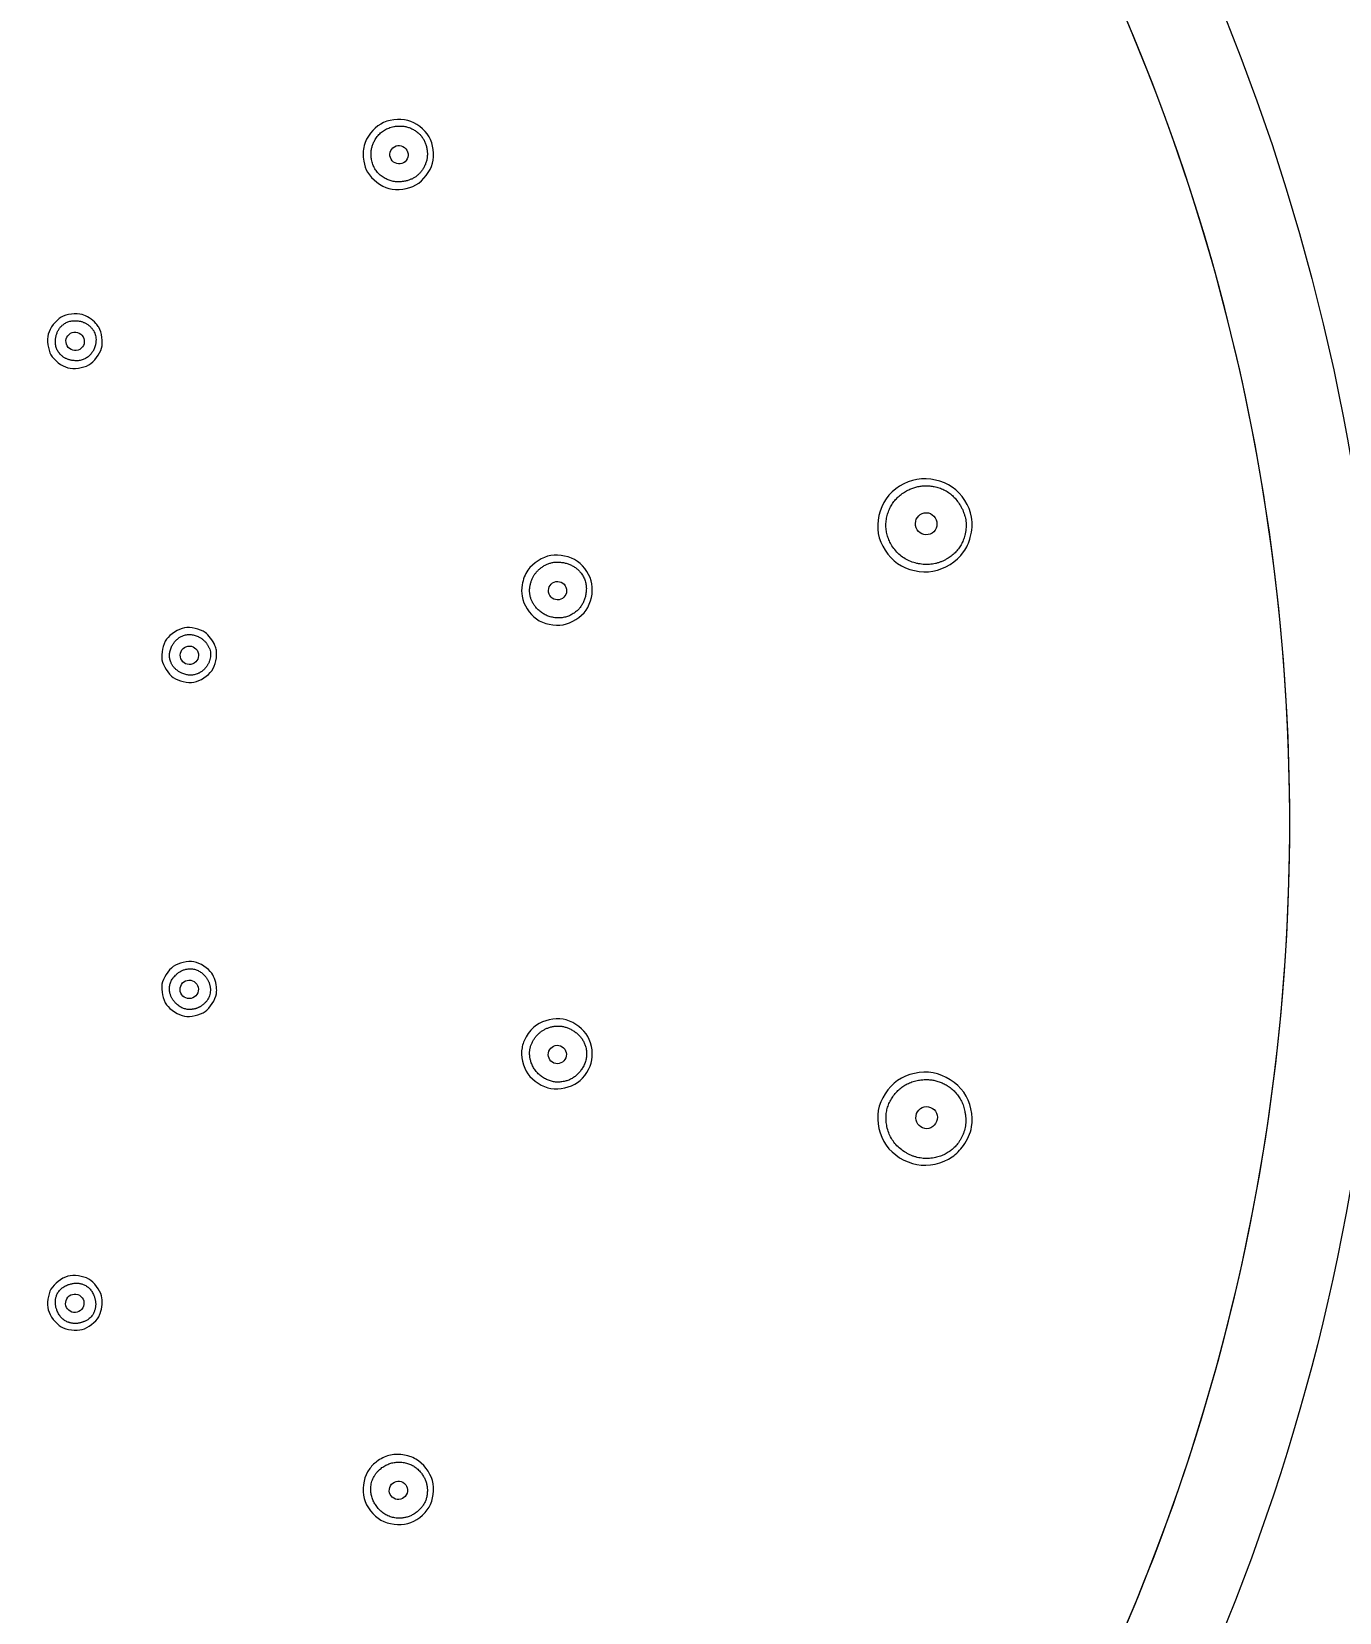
# Model space of a CAD drawing. Header units: inches. Extents: x 1105 to 1525, y -292 to 302.
# Drawn here: x 1245.62 to 1281.05, y 3.56 to 46.41 of the extents above; entities that cross this region are included whole.
import ezdxf

# ---------------------------------------------------------------- set-up
doc = ezdxf.new("R2010")
doc.units = ezdxf.units.IN
doc.header["$LTSCALE"] = 2.42
doc.header["$MEASUREMENT"] = 0
doc.header["$PDMODE"] = 3
doc.header["$PDSIZE"] = 0.3125
doc.layers.get('0').update_dxf_attribs({"linetype": 'CONTINUOUS'})
doc.layers.get('Defpoints').update_dxf_attribs({"linetype": 'CONTINUOUS'})
doc.layers.add('DIM', color=3, linetype='CONTINUOUS', lineweight=18)
doc.styles.get("Standard").update_dxf_attribs({"font": 'arial.ttf', "width": 0.8})
doc.dimstyles.new('ISO-25', dxfattribs={"dimtxt": 5, "dimasz": 2.5, "dimexe": 1.25, "dimexo": 0.625, "dimgap": 2, "dimtad": 1, "dimtih": 1, "dimtoh": 1, "dimdec": 1, "dimdsep": 46, "dimtxsty": 'Standard', "dimcen": 0, "dimclrd": 3, "dimclre": 3, "dimclrt": 4, "dimadec": 0, "dimazin": 0, "dimtfac": 1, "dimtdec": 1, "dimtmove": 0, "dimatfit": 3, "dimfxl": 1, "dimarcsym": 0})

# ---------------------------------------------------------------- blocks, each defined once
blk = doc.blocks.new('*D37')
at = {"layer": 'Defpoints', "color": 0, "transparency": 16777216}
for p in [(1228.664, 82.988), (1322.64, 82.988), (1224.209, -176.481)]:
    blk.add_point(p, dxfattribs=at)
at = {"layer": 'DIM', "color": 3, "lineweight": -2, "transparency": 16777216}
for p, q in [((1229.289, 82.988), (1323.89, 82.988)), ((1322.64, 77.988), (1322.64, -42.193)), ((1322.64, -171.481), (1322.64, -51.299)), ((1224.834, -176.481), (1323.89, -176.481))]:
    blk.add_line(p, q, dxfattribs=at)
at = {"layer": 'DIM', "color": 3, "transparency": 16777216}
for points in [[(1321.806, 77.988), (1323.473, 77.988), (1322.64, 82.988)], [(1321.806, -171.481), (1323.473, -171.481), (1322.64, -176.481)]]:
    blk.add_solid(points, dxfattribs=at)
at = {"layer": 'DIM', "color": 4, "transparency": 16777216, "insert": (1322.64, -46.746), "char_height": 5, "attachment_point": 5}
blk.add_mtext('259.5', dxfattribs=at)

msp = doc.modelspace()

# ---------------------------------------------------------------- linework, layer by layer
at = {"linetype": 'Continuous', "lineweight": 18, "extrusion": (0, 0, -1)}
msp.add_arc((-1224.209, 24.988), 58, 294.41167, 245.59923, dxfattribs=at)
at = {"linetype": 'Continuous', "lineweight": 13}
msp.add_arc((1224.209, 24.988), 55.5, 271.8113, 180, dxfattribs=at)
at = {"linetype": 'Continuous', "lineweight": 18}
msp.add_arc((1224.209, 24.988), 55.5, 271.8097, 268.1903, dxfattribs=at)
for centre, major_axis, ratio in [((1255.571, 43.076), (0.125, -0.217), 0.983076), ((1246.795, 38.018), (-0.125, 0.217), 0.991209), ((1269.856, 33.074), (0.052, -0.295), 0.972215), ((1259.866, 31.259), (0.043, -0.246), 0.983076), ((1249.89, 29.507), (-0.043, 0.246), 0.991209), ((1249.886, 20.451), (0.043, 0.246), 0.991209), ((1259.86, 18.685), (-0.043, -0.246), 0.983076), ((1269.868, 16.974), (-0.052, -0.295), 0.972215), ((1246.786, 11.942), (0.125, 0.217), 0.991209), ((1255.554, 6.872), (-0.125, -0.217), 0.983076)]:
    msp.add_ellipse(centre, major_axis=major_axis, ratio=ratio, dxfattribs=at)
at = {"linetype": 'Continuous', "lineweight": 13}
for points, knots in [([(1254.616, 42.899), (1254.589, 43.044), (1254.591, 43.197), (1254.686, 43.548), (1254.874, 43.793), (1255.276, 44.026), (1255.58, 44.067), (1256.031, 43.948), (1256.271, 43.763), (1256.499, 43.369), (1256.539, 43.067), (1256.42, 42.623), (1256.233, 42.378), (1255.827, 42.142), (1255.524, 42.102), (1255.073, 42.221), (1254.834, 42.405), (1254.67, 42.688), (1254.635, 42.791), (1254.616, 42.899)], [0, 0, 0, 0, 0.071712, 0.071712, 0.196712, 0.196712, 0.321712, 0.321712, 0.446712, 0.446712, 0.571712, 0.571712, 0.696712, 0.696712, 0.821712, 0.821712, 0.946712, 0.946712, 1, 1, 1, 1]), ([(1271.052, 32.704), (1271.013, 32.561), (1270.952, 32.425), (1270.684, 32.049), (1270.357, 31.843), (1269.722, 31.732), (1269.343, 31.815), (1268.817, 32.179), (1268.613, 32.498), (1268.504, 33.118), (1268.586, 33.488), (1268.958, 34.012), (1269.283, 34.218), (1269.924, 34.33), (1270.302, 34.246), (1270.825, 33.883), (1271.031, 33.56), (1271.115, 33.08), (1271.102, 32.887), (1271.052, 32.704)], [0, 0, 0, 0, 0.054833, 0.054833, 0.179833, 0.179833, 0.304833, 0.304833, 0.429833, 0.429833, 0.554833, 0.554833, 0.679833, 0.679833, 0.804833, 0.804833, 0.929833, 0.929833, 1, 1, 1, 1]), ([(1258.908, 31.419), (1258.933, 31.564), (1258.987, 31.708), (1259.196, 32.005), (1259.456, 32.17), (1259.914, 32.252), (1260.214, 32.187), (1260.597, 31.921), (1260.759, 31.665), (1260.838, 31.217), (1260.773, 30.919), (1260.508, 30.542), (1260.25, 30.376), (1259.787, 30.294), (1259.488, 30.359), (1259.106, 30.625), (1258.944, 30.88), (1258.887, 31.202), (1258.889, 31.311), (1258.908, 31.419)], [0, 0, 0, 0, 0.071712, 0.071712, 0.196712, 0.196712, 0.321712, 0.321712, 0.446712, 0.446712, 0.571712, 0.571712, 0.696712, 0.696712, 0.821712, 0.821712, 0.946712, 0.946712, 1, 1, 1, 1]), ([(1259.015, 19.163), (1259.088, 19.291), (1259.188, 19.408), (1259.486, 19.615), (1259.787, 19.682), (1260.245, 19.602), (1260.504, 19.438), (1260.773, 19.058), (1260.838, 18.761), (1260.76, 18.313), (1260.596, 18.055), (1260.219, 17.792), (1259.919, 17.724), (1259.456, 17.805), (1259.198, 17.969), (1258.929, 18.35), (1258.864, 18.645), (1258.921, 18.966), (1258.96, 19.068), (1259.015, 19.163)], [0, 0, 0, 0, 0.071712, 0.071712, 0.196712, 0.196712, 0.321712, 0.321712, 0.446712, 0.446712, 0.571712, 0.571712, 0.696712, 0.696712, 0.821712, 0.821712, 0.946712, 0.946712, 1, 1, 1, 1]), ([(1270.866, 16.217), (1270.781, 16.096), (1270.677, 15.99), (1270.296, 15.728), (1269.919, 15.646), (1269.284, 15.759), (1268.956, 15.966), (1268.586, 16.488), (1268.504, 16.858), (1268.613, 17.478), (1268.817, 17.797), (1269.346, 18.163), (1269.722, 18.245), (1270.363, 18.131), (1270.688, 17.923), (1271.056, 17.402), (1271.139, 17.029), (1271.054, 16.549), (1270.976, 16.372), (1270.866, 16.217)], [0, 0, 0, 0, 0.054833, 0.054833, 0.179833, 0.179833, 0.304833, 0.304833, 0.429833, 0.429833, 0.554833, 0.554833, 0.679833, 0.679833, 0.804833, 0.804833, 0.929833, 0.929833, 1, 1, 1, 1]), ([(1247.477, 11.667), (1247.465, 11.634), (1247.452, 11.603), (1247.355, 11.436), (1247.144, 11.273), (1246.824, 11.187), (1246.56, 11.222), (1246.27, 11.389), (1246.108, 11.601), (1246.023, 11.919), (1246.059, 12.185), (1246.222, 12.467), (1246.432, 12.63), (1246.753, 12.716), (1247.017, 12.682), (1247.307, 12.514), (1247.468, 12.302), (1247.546, 12.014), (1247.529, 11.813), (1247.477, 11.667)], [0, 0, 0, 0, 0.023175, 0.023175, 0.148175, 0.148175, 0.273175, 0.273175, 0.398175, 0.398175, 0.523175, 0.523175, 0.648175, 0.648175, 0.773175, 0.773175, 0.898175, 0.898175, 1, 1, 1, 1]), ([(1254.913, 7.605), (1254.93, 7.62), (1254.947, 7.634), (1255.069, 7.727), (1255.186, 7.785), (1255.409, 7.844), (1255.542, 7.853), (1255.8, 7.818), (1255.927, 7.775), (1256.23, 7.601), (1256.417, 7.359), (1256.54, 6.909), (1256.499, 6.608), (1256.272, 6.214), (1256.03, 6.028), (1255.586, 5.91), (1255.281, 5.949), (1254.874, 6.183), (1254.687, 6.425), (1254.565, 6.875), (1254.605, 7.174), (1254.766, 7.455), (1254.833, 7.535), (1254.913, 7.605)], [0, 0, 0, 0, 0.010867, 0.010867, 0.073367, 0.073367, 0.135867, 0.135867, 0.198367, 0.198367, 0.323367, 0.323367, 0.448367, 0.448367, 0.573367, 0.573367, 0.698367, 0.698367, 0.823367, 0.823367, 0.948367, 0.948367, 1, 1, 1, 1])]:
    msp.add_open_spline(points, degree=3, knots=knots, dxfattribs=at)
at = {"linetype": 'Continuous', "lineweight": 18}
for points, knots in [([(1254.827, 42.944), (1254.831, 42.922), (1254.84, 42.878), (1254.859, 42.815), (1254.884, 42.754), (1254.914, 42.698), (1254.949, 42.644), (1254.989, 42.594), (1255.034, 42.548), (1255.085, 42.504), (1255.154, 42.455), (1255.244, 42.404), (1255.357, 42.363), (1255.476, 42.341), (1255.599, 42.339), (1255.712, 42.353), (1255.812, 42.378), (1255.895, 42.408), (1255.971, 42.446), (1256.042, 42.493), (1256.107, 42.548), (1256.165, 42.611), (1256.219, 42.684), (1256.266, 42.767), (1256.303, 42.858), (1256.328, 42.952), (1256.34, 43.05), (1256.339, 43.151), (1256.329, 43.236), (1256.314, 43.303), (1256.301, 43.352), (1256.284, 43.399), (1256.265, 43.444), (1256.242, 43.487), (1256.217, 43.528), (1256.189, 43.567), (1256.158, 43.604), (1256.124, 43.639), (1256.087, 43.672), (1256.047, 43.704), (1255.991, 43.742), (1255.917, 43.784), (1255.825, 43.821), (1255.729, 43.845), (1255.631, 43.856), (1255.529, 43.855), (1255.438, 43.842), (1255.359, 43.823), (1255.295, 43.802), (1255.234, 43.776), (1255.177, 43.745), (1255.123, 43.709), (1255.072, 43.667), (1255.025, 43.621), (1254.982, 43.569), (1254.936, 43.505), (1254.891, 43.427), (1254.852, 43.336), (1254.827, 43.242), (1254.813, 43.145), (1254.813, 43.045), (1254.821, 42.978), (1254.827, 42.944)], [0, 0, 0, 0, 0.014129, 0.027839, 0.041241, 0.054454, 0.067601, 0.080807, 0.094197, 0.107888, 0.121993, 0.147346, 0.172108, 0.196935, 0.222479, 0.24934, 0.268499, 0.286946, 0.304901, 0.322604, 0.340303, 0.358248, 0.376676, 0.397576, 0.417935, 0.438101, 0.458429, 0.479268, 0.50094, 0.511653, 0.522115, 0.532373, 0.542474, 0.552472, 0.562419, 0.572368, 0.582374, 0.592489, 0.602765, 0.613251, 0.623992, 0.645091, 0.665664, 0.68607, 0.706676, 0.727839, 0.74989, 0.76444, 0.778601, 0.792477, 0.806175, 0.819809, 0.833494, 0.847344, 0.861468, 0.87597, 0.897152, 0.917677, 0.937879, 0.958105, 0.978703, 1, 1, 1, 1]), ([(1247.357, 38.503), (1247.39, 38.468), (1247.417, 38.433), (1247.518, 38.258), (1247.554, 37.994), (1247.468, 37.673), (1247.307, 37.462), (1247.017, 37.294), (1246.752, 37.26), (1246.434, 37.346), (1246.222, 37.509), (1246.058, 37.791), (1246.023, 38.055), (1246.109, 38.376), (1246.27, 38.587), (1246.56, 38.755), (1246.825, 38.789), (1247.104, 38.714), (1247.256, 38.612), (1247.357, 38.503)], [0, 0, 0, 0, 0.030206, 0.030206, 0.155206, 0.155206, 0.280206, 0.280206, 0.405206, 0.405206, 0.530206, 0.530206, 0.655206, 0.655206, 0.780206, 0.780206, 0.905206, 0.905206, 1, 1, 1, 1]), ([(1247.233, 38.388), (1247.225, 38.397), (1247.207, 38.415), (1247.18, 38.44), (1247.151, 38.463), (1247.121, 38.483), (1247.09, 38.502), (1247.058, 38.519), (1247.025, 38.533), (1246.991, 38.546), (1246.955, 38.557), (1246.918, 38.565), (1246.881, 38.572), (1246.817, 38.579), (1246.731, 38.579), (1246.625, 38.559), (1246.528, 38.517), (1246.461, 38.467), (1246.415, 38.423), (1246.387, 38.391), (1246.362, 38.358), (1246.339, 38.322), (1246.32, 38.285), (1246.303, 38.245), (1246.289, 38.204), (1246.277, 38.161), (1246.269, 38.117), (1246.26, 38.048), (1246.259, 37.958), (1246.278, 37.852), (1246.32, 37.755), (1246.368, 37.69), (1246.409, 37.648), (1246.435, 37.624), (1246.462, 37.602), (1246.491, 37.582), (1246.521, 37.565), (1246.553, 37.549), (1246.585, 37.535), (1246.619, 37.523), (1246.654, 37.512), (1246.691, 37.504), (1246.728, 37.498), (1246.792, 37.491), (1246.879, 37.49), (1246.985, 37.511), (1247.082, 37.552), (1247.146, 37.599), (1247.185, 37.636), (1247.206, 37.656), (1247.225, 37.678), (1247.242, 37.7), (1247.259, 37.723), (1247.274, 37.746), (1247.288, 37.77), (1247.301, 37.795), (1247.313, 37.821), (1247.323, 37.847), (1247.332, 37.874), (1247.34, 37.902), (1247.347, 37.93), (1247.352, 37.959), (1247.358, 38.004), (1247.362, 38.064), (1247.357, 38.137), (1247.341, 38.206), (1247.315, 38.272), (1247.279, 38.333), (1247.249, 38.37), (1247.233, 38.388)], [0, 0, 0, 0, 0.010853, 0.021538, 0.032096, 0.04257, 0.053002, 0.063438, 0.073921, 0.084496, 0.095203, 0.106085, 0.11718, 0.128525, 0.161447, 0.192182, 0.222029, 0.252399, 0.264885, 0.277196, 0.289405, 0.301589, 0.313823, 0.326181, 0.338736, 0.351557, 0.36471, 0.378253, 0.411419, 0.44209, 0.471625, 0.501536, 0.51185, 0.522043, 0.532157, 0.542237, 0.552328, 0.562475, 0.572721, 0.58311, 0.593682, 0.604476, 0.61553, 0.626876, 0.660016, 0.69088, 0.72074, 0.750993, 0.759512, 0.767915, 0.776221, 0.784449, 0.792618, 0.800749, 0.808861, 0.816975, 0.825113, 0.833292, 0.841535, 0.84986, 0.858286, 0.866831, 0.875513, 0.897613, 0.918578, 0.93883, 0.958832, 0.979067, 1, 1, 1, 1]), ([(1270.906, 32.764), (1270.913, 32.792), (1270.925, 32.848), (1270.936, 32.932), (1270.94, 33.015), (1270.937, 33.099), (1270.928, 33.181), (1270.911, 33.263), (1270.886, 33.345), (1270.855, 33.426), (1270.817, 33.506), (1270.763, 33.602), (1270.69, 33.708), (1270.594, 33.816), (1270.487, 33.907), (1270.37, 33.981), (1270.243, 34.038), (1270.133, 34.07), (1270.047, 34.087), (1269.986, 34.096), (1269.927, 34.102), (1269.867, 34.104), (1269.808, 34.103), (1269.75, 34.099), (1269.692, 34.092), (1269.634, 34.081), (1269.577, 34.068), (1269.521, 34.05), (1269.465, 34.03), (1269.409, 34.007), (1269.354, 33.98), (1269.275, 33.937), (1269.178, 33.873), (1269.071, 33.78), (1268.979, 33.676), (1268.903, 33.56), (1268.842, 33.432), (1268.798, 33.295), (1268.77, 33.154), (1268.762, 33.013), (1268.773, 32.874), (1268.805, 32.738), (1268.856, 32.605), (1268.93, 32.469), (1269.026, 32.336), (1269.147, 32.216), (1269.284, 32.119), (1269.437, 32.045), (1269.575, 32.004), (1269.69, 31.982), (1269.775, 31.972), (1269.86, 31.968), (1269.943, 31.97), (1270.025, 31.979), (1270.106, 31.994), (1270.186, 32.016), (1270.265, 32.044), (1270.342, 32.078), (1270.435, 32.128), (1270.537, 32.195), (1270.642, 32.286), (1270.731, 32.389), (1270.806, 32.503), (1270.865, 32.628), (1270.894, 32.718), (1270.906, 32.764)], [0, 0, 0, 0, 0.012643, 0.025015, 0.037203, 0.049295, 0.061385, 0.073564, 0.085922, 0.098545, 0.111515, 0.124906, 0.146872, 0.167908, 0.188379, 0.208679, 0.229213, 0.250373, 0.259612, 0.268709, 0.277687, 0.286569, 0.29538, 0.304147, 0.312893, 0.321647, 0.330432, 0.339276, 0.348203, 0.357237, 0.366403, 0.375722, 0.397463, 0.418362, 0.438776, 0.459088, 0.479687, 0.500944, 0.522196, 0.542662, 0.562752, 0.582899, 0.603531, 0.62505, 0.650607, 0.675301, 0.699794, 0.724762, 0.750845, 0.764026, 0.776904, 0.78954, 0.802003, 0.814362, 0.826688, 0.839052, 0.851528, 0.864183, 0.877084, 0.89839, 0.918878, 0.938903, 0.958845, 0.979088, 1, 1, 1, 1]), ([(1259.122, 31.389), (1259.119, 31.375), (1259.115, 31.347), (1259.111, 31.304), (1259.109, 31.262), (1259.11, 31.221), (1259.114, 31.179), (1259.12, 31.139), (1259.129, 31.099), (1259.14, 31.059), (1259.154, 31.02), (1259.171, 30.981), (1259.19, 30.943), (1259.211, 30.905), (1259.236, 30.868), (1259.277, 30.811), (1259.34, 30.739), (1259.432, 30.662), (1259.532, 30.601), (1259.642, 30.557), (1259.759, 30.529), (1259.878, 30.517), (1259.995, 30.524), (1260.108, 30.548), (1260.216, 30.591), (1260.312, 30.648), (1260.397, 30.714), (1260.467, 30.786), (1260.526, 30.867), (1260.573, 30.956), (1260.61, 31.053), (1260.636, 31.164), (1260.65, 31.283), (1260.645, 31.406), (1260.619, 31.523), (1260.573, 31.633), (1260.512, 31.728), (1260.443, 31.807), (1260.37, 31.872), (1260.289, 31.926), (1260.199, 31.97), (1260.102, 32.003), (1260.018, 32.021), (1259.95, 32.03), (1259.903, 32.034), (1259.856, 32.035), (1259.809, 32.033), (1259.764, 32.028), (1259.719, 32.02), (1259.675, 32.009), (1259.632, 31.996), (1259.589, 31.98), (1259.548, 31.96), (1259.507, 31.938), (1259.466, 31.914), (1259.416, 31.879), (1259.36, 31.832), (1259.3, 31.771), (1259.248, 31.705), (1259.204, 31.634), (1259.168, 31.557), (1259.14, 31.475), (1259.127, 31.419), (1259.122, 31.389)], [0, 0, 0, 0, 0.009012, 0.017854, 0.026558, 0.035156, 0.043683, 0.052174, 0.060665, 0.069191, 0.077787, 0.086488, 0.095326, 0.104333, 0.11354, 0.122973, 0.148387, 0.172931, 0.197178, 0.221721, 0.247134, 0.272485, 0.296855, 0.32082, 0.344982, 0.369929, 0.391355, 0.412194, 0.432832, 0.453665, 0.475079, 0.49743, 0.52416, 0.549358, 0.573729, 0.59805, 0.623103, 0.643493, 0.663602, 0.6838, 0.70445, 0.725892, 0.748433, 0.758681, 0.768717, 0.778575, 0.788289, 0.797895, 0.807432, 0.816938, 0.826451, 0.836011, 0.845655, 0.855421, 0.865345, 0.875461, 0.893685, 0.91141, 0.928844, 0.946203, 0.963708, 0.981573, 1, 1, 1, 1]), ([(1250.584, 29.771), (1250.602, 29.727), (1250.616, 29.684), (1250.651, 29.485), (1250.594, 29.225), (1250.404, 28.953), (1250.18, 28.81), (1249.85, 28.751), (1249.589, 28.81), (1249.32, 28.999), (1249.176, 29.225), (1249.12, 29.546), (1249.176, 29.807), (1249.367, 30.079), (1249.591, 30.222), (1249.921, 30.28), (1250.181, 30.221), (1250.418, 30.055), (1250.525, 29.908), (1250.584, 29.771)], [0, 0, 0, 0, 0.030215, 0.030215, 0.155215, 0.155215, 0.280215, 0.280215, 0.405215, 0.405215, 0.530215, 0.530215, 0.655215, 0.655215, 0.780215, 0.780215, 0.905215, 0.905215, 1, 1, 1, 1]), ([(1250.427, 29.705), (1250.423, 29.716), (1250.412, 29.739), (1250.395, 29.772), (1250.376, 29.803), (1250.355, 29.833), (1250.332, 29.861), (1250.308, 29.888), (1250.282, 29.913), (1250.254, 29.937), (1250.224, 29.959), (1250.192, 29.979), (1250.159, 29.998), (1250.102, 30.026), (1250.021, 30.057), (1249.914, 30.074), (1249.809, 30.067), (1249.729, 30.044), (1249.671, 30.018), (1249.634, 29.997), (1249.599, 29.974), (1249.565, 29.949), (1249.534, 29.92), (1249.504, 29.889), (1249.477, 29.855), (1249.452, 29.819), (1249.428, 29.78), (1249.397, 29.719), (1249.365, 29.635), (1249.347, 29.528), (1249.353, 29.423), (1249.376, 29.345), (1249.4, 29.292), (1249.416, 29.26), (1249.435, 29.23), (1249.455, 29.202), (1249.477, 29.175), (1249.501, 29.149), (1249.527, 29.125), (1249.555, 29.102), (1249.584, 29.08), (1249.616, 29.06), (1249.649, 29.041), (1249.706, 29.013), (1249.788, 28.983), (1249.895, 28.965), (1250, 28.971), (1250.076, 28.993), (1250.126, 29.014), (1250.152, 29.027), (1250.177, 29.041), (1250.201, 29.055), (1250.224, 29.071), (1250.247, 29.088), (1250.268, 29.106), (1250.289, 29.125), (1250.308, 29.145), (1250.327, 29.166), (1250.345, 29.188), (1250.362, 29.212), (1250.378, 29.236), (1250.393, 29.261), (1250.414, 29.301), (1250.438, 29.356), (1250.458, 29.427), (1250.467, 29.497), (1250.465, 29.567), (1250.452, 29.637), (1250.437, 29.682), (1250.427, 29.705)], [0, 0, 0, 0, 0.010854, 0.021539, 0.032097, 0.042571, 0.053003, 0.063439, 0.073923, 0.084497, 0.095205, 0.106086, 0.117181, 0.128526, 0.161447, 0.192182, 0.222029, 0.252401, 0.264886, 0.277198, 0.289408, 0.301592, 0.313825, 0.326183, 0.338738, 0.351559, 0.364711, 0.378255, 0.41142, 0.442091, 0.471626, 0.501538, 0.511853, 0.522046, 0.532161, 0.542241, 0.552332, 0.562478, 0.572725, 0.583113, 0.593685, 0.604479, 0.615532, 0.626878, 0.660017, 0.690881, 0.720741, 0.750994, 0.759513, 0.767916, 0.776222, 0.78445, 0.792619, 0.80075, 0.808862, 0.816977, 0.825114, 0.833293, 0.841536, 0.84986, 0.858286, 0.866831, 0.875513, 0.897612, 0.918577, 0.938828, 0.958831, 0.979066, 1, 1, 1, 1]), ([(1250.629, 20.462), (1250.631, 20.415), (1250.63, 20.37), (1250.594, 20.17), (1250.452, 19.945), (1250.18, 19.754), (1249.921, 19.696), (1249.591, 19.755), (1249.366, 19.899), (1249.177, 20.168), (1249.12, 20.43), (1249.176, 20.751), (1249.319, 20.976), (1249.591, 21.167), (1249.85, 21.225), (1250.18, 21.167), (1250.405, 21.022), (1250.57, 20.786), (1250.621, 20.611), (1250.629, 20.462)], [0, 0, 0, 0, 0.030415, 0.030415, 0.155415, 0.155415, 0.280415, 0.280415, 0.405415, 0.405415, 0.530415, 0.530415, 0.655415, 0.655415, 0.780415, 0.780415, 0.905415, 0.905415, 1, 1, 1, 1]), ([(1250.459, 20.454), (1250.459, 20.466), (1250.457, 20.491), (1250.452, 20.528), (1250.445, 20.564), (1250.435, 20.599), (1250.423, 20.633), (1250.41, 20.667), (1250.393, 20.699), (1250.375, 20.731), (1250.355, 20.762), (1250.332, 20.792), (1250.307, 20.821), (1250.263, 20.867), (1250.197, 20.923), (1250.103, 20.975), (1250.002, 21.005), (1249.918, 21.01), (1249.855, 21.006), (1249.813, 20.999), (1249.772, 20.99), (1249.732, 20.977), (1249.693, 20.961), (1249.654, 20.942), (1249.617, 20.919), (1249.581, 20.894), (1249.546, 20.865), (1249.495, 20.818), (1249.437, 20.75), (1249.383, 20.655), (1249.353, 20.555), (1249.348, 20.473), (1249.353, 20.415), (1249.357, 20.38), (1249.365, 20.346), (1249.374, 20.312), (1249.385, 20.279), (1249.399, 20.247), (1249.415, 20.215), (1249.433, 20.184), (1249.454, 20.154), (1249.477, 20.124), (1249.501, 20.095), (1249.546, 20.049), (1249.612, 19.993), (1249.707, 19.94), (1249.807, 19.91), (1249.886, 19.904), (1249.94, 19.907), (1249.969, 19.91), (1249.998, 19.915), (1250.025, 19.92), (1250.053, 19.927), (1250.079, 19.935), (1250.106, 19.945), (1250.132, 19.956), (1250.157, 19.968), (1250.182, 19.981), (1250.206, 19.996), (1250.23, 20.012), (1250.253, 20.03), (1250.276, 20.049), (1250.31, 20.079), (1250.351, 20.122), (1250.393, 20.182), (1250.426, 20.245), (1250.448, 20.312), (1250.46, 20.382), (1250.461, 20.429), (1250.459, 20.454)], [0, 0, 0, 0, 0.010861, 0.021552, 0.032115, 0.042593, 0.053028, 0.063465, 0.073949, 0.084522, 0.095228, 0.106108, 0.117199, 0.12854, 0.161449, 0.192182, 0.222038, 0.252428, 0.264921, 0.277238, 0.289453, 0.301639, 0.313874, 0.326231, 0.338783, 0.3516, 0.364746, 0.378283, 0.411436, 0.442105, 0.47165, 0.501582, 0.511904, 0.522102, 0.532221, 0.542304, 0.552396, 0.562543, 0.572788, 0.583174, 0.593741, 0.60453, 0.615576, 0.626914, 0.660031, 0.690886, 0.720749, 0.751014, 0.759537, 0.767943, 0.776252, 0.784481, 0.792651, 0.800781, 0.808893, 0.817005, 0.82514, 0.833316, 0.841554, 0.849873, 0.858293, 0.866832, 0.875506, 0.897592, 0.918549, 0.938799, 0.958806, 0.979051, 1, 1, 1, 1]), ([(1259.206, 19.062), (1259.198, 19.05), (1259.184, 19.025), (1259.166, 18.986), (1259.15, 18.947), (1259.137, 18.908), (1259.126, 18.868), (1259.118, 18.827), (1259.112, 18.787), (1259.109, 18.745), (1259.109, 18.704), (1259.111, 18.662), (1259.116, 18.619), (1259.124, 18.577), (1259.134, 18.533), (1259.153, 18.465), (1259.188, 18.377), (1259.247, 18.273), (1259.321, 18.182), (1259.409, 18.103), (1259.509, 18.037), (1259.617, 17.985), (1259.729, 17.95), (1259.843, 17.935), (1259.959, 17.938), (1260.069, 17.958), (1260.171, 17.991), (1260.262, 18.035), (1260.345, 18.09), (1260.42, 18.157), (1260.488, 18.236), (1260.551, 18.331), (1260.605, 18.438), (1260.642, 18.556), (1260.659, 18.674), (1260.653, 18.794), (1260.629, 18.903), (1260.591, 19.002), (1260.545, 19.088), (1260.487, 19.166), (1260.418, 19.238), (1260.337, 19.303), (1260.264, 19.349), (1260.204, 19.38), (1260.161, 19.4), (1260.117, 19.417), (1260.073, 19.431), (1260.028, 19.442), (1259.983, 19.45), (1259.938, 19.456), (1259.893, 19.458), (1259.848, 19.457), (1259.802, 19.453), (1259.756, 19.447), (1259.709, 19.437), (1259.65, 19.422), (1259.581, 19.397), (1259.504, 19.36), (1259.433, 19.316), (1259.367, 19.264), (1259.307, 19.204), (1259.253, 19.137), (1259.221, 19.088), (1259.206, 19.062)], [0, 0, 0, 0, 0.009023, 0.017873, 0.026583, 0.035186, 0.043716, 0.052207, 0.060697, 0.06922, 0.077811, 0.086506, 0.095337, 0.104336, 0.113533, 0.122956, 0.148316, 0.172819, 0.197034, 0.221553, 0.246944, 0.272268, 0.296619, 0.32057, 0.344723, 0.369664, 0.3911, 0.411944, 0.432581, 0.453408, 0.474811, 0.497147, 0.523903, 0.549117, 0.573494, 0.59781, 0.622847, 0.643231, 0.663337, 0.683535, 0.704191, 0.725646, 0.748205, 0.758473, 0.768527, 0.7784, 0.788128, 0.797746, 0.807293, 0.816806, 0.826326, 0.835891, 0.84554, 0.855309, 0.865234, 0.875351, 0.893574, 0.911304, 0.928748, 0.946123, 0.963649, 0.981541, 1, 1, 1, 1]), ([(1270.749, 16.324), (1270.765, 16.347), (1270.796, 16.396), (1270.835, 16.471), (1270.868, 16.548), (1270.893, 16.627), (1270.912, 16.708), (1270.924, 16.791), (1270.93, 16.876), (1270.928, 16.963), (1270.92, 17.052), (1270.901, 17.16), (1270.869, 17.285), (1270.816, 17.419), (1270.746, 17.541), (1270.662, 17.651), (1270.562, 17.748), (1270.47, 17.815), (1270.394, 17.861), (1270.341, 17.89), (1270.287, 17.916), (1270.232, 17.938), (1270.176, 17.958), (1270.12, 17.974), (1270.063, 17.987), (1270.005, 17.996), (1269.947, 18.003), (1269.888, 18.006), (1269.828, 18.006), (1269.768, 18.003), (1269.707, 17.997), (1269.618, 17.983), (1269.505, 17.956), (1269.373, 17.906), (1269.251, 17.839), (1269.139, 17.756), (1269.039, 17.657), (1268.95, 17.544), (1268.876, 17.421), (1268.819, 17.291), (1268.783, 17.156), (1268.766, 17.018), (1268.768, 16.875), (1268.792, 16.722), (1268.837, 16.565), (1268.909, 16.41), (1269.004, 16.272), (1269.123, 16.15), (1269.239, 16.064), (1269.339, 16.005), (1269.416, 15.966), (1269.494, 15.933), (1269.573, 15.907), (1269.653, 15.887), (1269.735, 15.874), (1269.817, 15.867), (1269.901, 15.866), (1269.985, 15.872), (1270.089, 15.887), (1270.208, 15.915), (1270.337, 15.965), (1270.457, 16.031), (1270.566, 16.112), (1270.664, 16.21), (1270.722, 16.284), (1270.749, 16.324)], [0, 0, 0, 0, 0.012643, 0.025015, 0.037203, 0.049295, 0.061385, 0.073564, 0.085922, 0.098545, 0.111515, 0.124906, 0.146872, 0.167908, 0.188379, 0.208679, 0.229213, 0.250373, 0.259612, 0.268709, 0.277687, 0.286569, 0.29538, 0.304147, 0.312893, 0.321647, 0.330432, 0.339276, 0.348203, 0.357237, 0.366403, 0.375722, 0.397463, 0.418362, 0.438776, 0.459088, 0.479687, 0.500944, 0.522196, 0.542662, 0.562752, 0.582899, 0.603531, 0.62505, 0.650607, 0.675301, 0.699794, 0.724762, 0.750845, 0.764026, 0.776904, 0.78954, 0.802003, 0.814362, 0.826688, 0.839052, 0.851528, 0.864183, 0.877084, 0.89839, 0.918878, 0.938903, 0.958845, 0.979088, 1, 1, 1, 1]), ([(1247.317, 11.725), (1247.321, 11.737), (1247.329, 11.76), (1247.338, 11.795), (1247.345, 11.83), (1247.35, 11.866), (1247.352, 11.901), (1247.352, 11.937), (1247.349, 11.973), (1247.345, 12.01), (1247.337, 12.046), (1247.328, 12.083), (1247.316, 12.119), (1247.293, 12.179), (1247.254, 12.258), (1247.188, 12.343), (1247.107, 12.41), (1247.033, 12.447), (1246.974, 12.467), (1246.933, 12.477), (1246.892, 12.484), (1246.85, 12.487), (1246.808, 12.488), (1246.765, 12.484), (1246.722, 12.478), (1246.679, 12.468), (1246.634, 12.455), (1246.569, 12.431), (1246.488, 12.391), (1246.401, 12.326), (1246.334, 12.246), (1246.298, 12.173), (1246.279, 12.117), (1246.27, 12.08), (1246.263, 12.043), (1246.259, 12.005), (1246.258, 11.967), (1246.26, 11.929), (1246.264, 11.89), (1246.271, 11.851), (1246.281, 11.811), (1246.294, 11.771), (1246.318, 11.708), (1246.358, 11.629), (1246.424, 11.542), (1246.504, 11.475), (1246.574, 11.439), (1246.625, 11.421), (1246.654, 11.412), (1246.683, 11.405), (1246.712, 11.4), (1246.742, 11.396), (1246.771, 11.394), (1246.801, 11.393), (1246.831, 11.394), (1246.862, 11.397), (1246.892, 11.402), (1246.923, 11.408), (1246.954, 11.416), (1246.985, 11.425), (1247.03, 11.441), (1247.087, 11.466), (1247.15, 11.504), (1247.205, 11.55), (1247.252, 11.602), (1247.29, 11.66), (1247.309, 11.703), (1247.317, 11.725)], [0, 0, 0, 0, 0.010597, 0.021058, 0.031428, 0.04175, 0.05207, 0.062431, 0.072879, 0.083456, 0.094205, 0.105164, 0.116372, 0.127863, 0.161204, 0.192109, 0.221853, 0.251863, 0.264179, 0.276359, 0.288477, 0.300611, 0.312836, 0.325228, 0.337858, 0.350795, 0.364101, 0.377835, 0.411342, 0.442122, 0.471498, 0.500981, 0.512011, 0.522938, 0.533823, 0.544726, 0.555707, 0.566825, 0.578136, 0.589696, 0.601553, 0.613756, 0.626346, 0.659943, 0.690965, 0.72064, 0.750362, 0.759251, 0.768043, 0.776762, 0.785435, 0.794088, 0.802747, 0.811439, 0.820189, 0.829023, 0.837966, 0.847042, 0.856274, 0.865683, 0.875291, 0.897923, 0.919247, 0.939655, 0.959596, 0.979552, 1, 1, 1, 1]), ([(1255.06, 7.447), (1255.041, 7.43), (1255.004, 7.396), (1254.954, 7.34), (1254.911, 7.281), (1254.875, 7.218), (1254.847, 7.152), (1254.826, 7.083), (1254.812, 7.01), (1254.804, 6.92), (1254.806, 6.815), (1254.829, 6.699), (1254.869, 6.587), (1254.929, 6.48), (1254.993, 6.395), (1255.053, 6.33), (1255.104, 6.284), (1255.158, 6.244), (1255.213, 6.208), (1255.272, 6.179), (1255.332, 6.155), (1255.396, 6.137), (1255.461, 6.124), (1255.539, 6.116), (1255.628, 6.116), (1255.726, 6.128), (1255.82, 6.153), (1255.911, 6.19), (1255.999, 6.241), (1256.067, 6.292), (1256.119, 6.338), (1256.155, 6.374), (1256.187, 6.411), (1256.217, 6.451), (1256.243, 6.492), (1256.266, 6.534), (1256.286, 6.578), (1256.303, 6.624), (1256.317, 6.671), (1256.327, 6.72), (1256.335, 6.771), (1256.34, 6.839), (1256.339, 6.924), (1256.326, 7.022), (1256.299, 7.117), (1256.26, 7.208), (1256.208, 7.295), (1256.154, 7.366), (1256.102, 7.421), (1256.057, 7.463), (1256.01, 7.5), (1255.961, 7.532), (1255.909, 7.56), (1255.856, 7.584), (1255.799, 7.603), (1255.741, 7.618), (1255.68, 7.628), (1255.598, 7.636), (1255.496, 7.635), (1255.378, 7.615), (1255.265, 7.578), (1255.158, 7.522), (1255.092, 7.474), (1255.06, 7.447)], [0, 0, 0, 0, 0.015971, 0.031393, 0.046429, 0.061252, 0.076045, 0.090992, 0.106268, 0.122042, 0.146958, 0.171385, 0.195944, 0.221249, 0.247863, 0.262692, 0.277081, 0.291128, 0.30494, 0.318628, 0.332307, 0.346092, 0.360095, 0.374422, 0.395383, 0.415779, 0.435955, 0.456269, 0.47707, 0.498685, 0.509443, 0.519947, 0.530245, 0.540386, 0.550424, 0.560412, 0.570406, 0.58046, 0.590628, 0.600962, 0.611513, 0.622326, 0.643466, 0.66405, 0.684428, 0.704965, 0.726016, 0.747911, 0.760985, 0.773751, 0.786285, 0.798668, 0.810983, 0.823314, 0.835745, 0.848359, 0.861234, 0.874444, 0.900212, 0.925048, 0.949547, 0.974331, 1, 1, 1, 1])]:
    msp.add_open_spline(points, degree=3, knots=knots, dxfattribs=at)

# ---------------------------------------------------------------- dimensions: what is measured, and where the dimension line sits
at = {"layer": 'DIM'}
dim = msp.add_linear_dim(base=(1322.64, 82.988), p1=(1224.209, -176.481), p2=(1228.664, 82.988), angle=90, dimstyle='ISO-25', override={"dimasz": 5, "dimtad": 0}, dxfattribs=at)
dim.commit()
dim.dimension.update_dxf_attribs({"geometry": '*D37', "text_midpoint": (1322.64, -46.746)})

doc.saveas('drawing.dxf')
